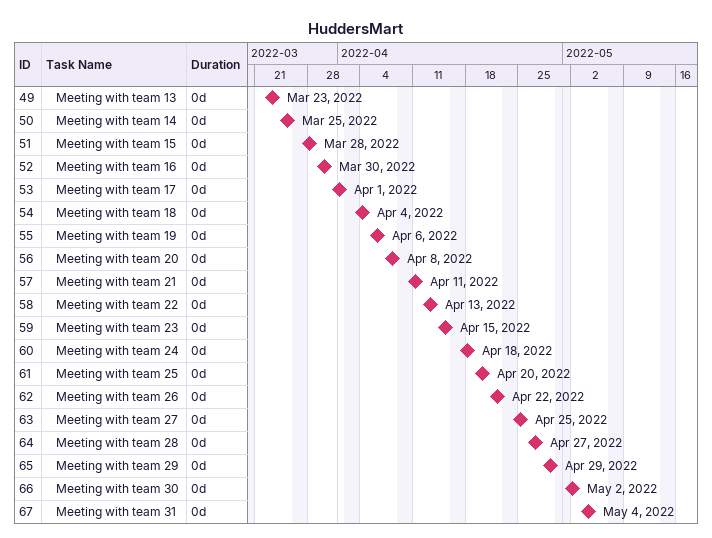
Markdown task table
HuddersMart

| ID | Level | Task | Duration | Start | Finish |
|---|---|---|---|---|---|
| 49 | 2 | Meeting with team 13 | 0d | 2022-03-23 | 2022-03-23 |
| 50 | 2 | Meeting with team 14 | 0d | 2022-03-25 | 2022-03-25 |
| 51 | 2 | Meeting with team 15 | 0d | 2022-03-28 | 2022-03-28 |
| 52 | 2 | Meeting with team 16 | 0d | 2022-03-30 | 2022-03-30 |
| 53 | 2 | Meeting with team 17 | 0d | 2022-04-01 | 2022-04-01 |
| 54 | 2 | Meeting with team 18 | 0d | 2022-04-04 | 2022-04-04 |
| 55 | 2 | Meeting with team 19 | 0d | 2022-04-06 | 2022-04-06 |
| 56 | 2 | Meeting with team 20 | 0d | 2022-04-08 | 2022-04-08 |
| 57 | 2 | Meeting with team 21 | 0d | 2022-04-11 | 2022-04-11 |
| 58 | 2 | Meeting with team 22 | 0d | 2022-04-13 | 2022-04-13 |
| 59 | 2 | Meeting with team 23 | 0d | 2022-04-15 | 2022-04-15 |
| 60 | 2 | Meeting with team 24 | 0d | 2022-04-18 | 2022-04-18 |
| 61 | 2 | Meeting with team 25 | 0d | 2022-04-20 | 2022-04-20 |
| 62 | 2 | Meeting with team 26 | 0d | 2022-04-22 | 2022-04-22 |
| 63 | 2 | Meeting with team 27 | 0d | 2022-04-25 | 2022-04-25 |
| 64 | 2 | Meeting with team 28 | 0d | 2022-04-27 | 2022-04-27 |
| 65 | 2 | Meeting with team 29 | 0d | 2022-04-29 | 2022-04-29 |
| 66 | 2 | Meeting with team 30 | 0d | 2022-05-02 | 2022-05-02 |
| 67 | 2 | Meeting with team 31 | 0d | 2022-05-04 | 2022-05-04 |
